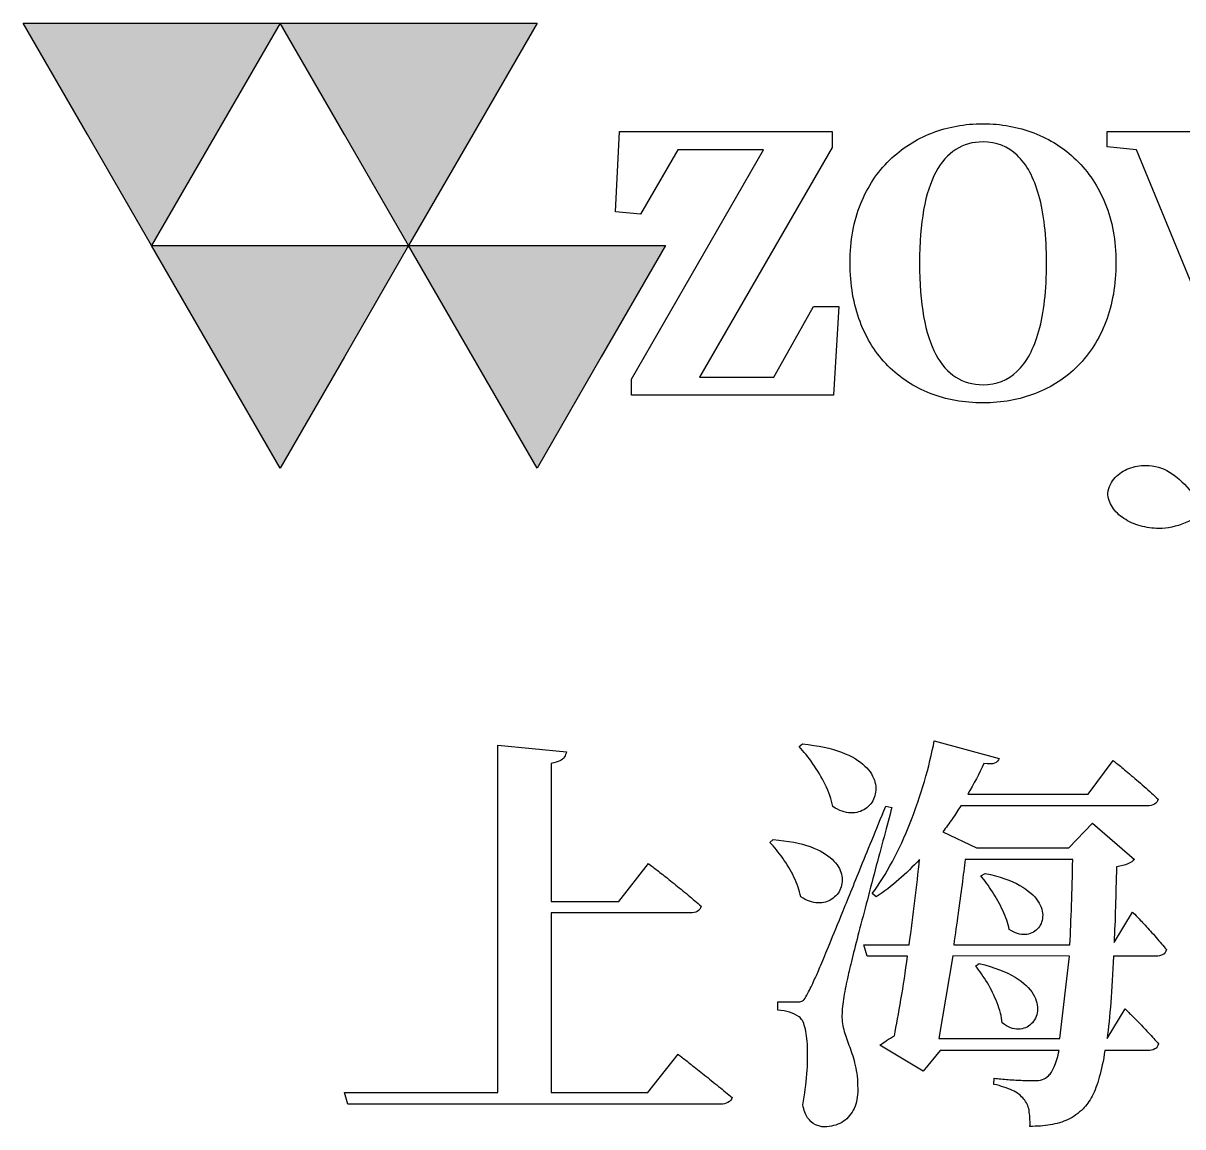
# Model space of a CAD drawing. Extents: x 11992 to 29481, y -6727 to 6811.
# Drawn here: x 28209 to 28274.5, y 3347.3 to 3409.6 of the extents above; entities that cross this region are included whole.
import ezdxf

# ---------------------------------------------------------------- set-up
doc = ezdxf.new("R2010")
doc.units = 0
doc.header["$MEASUREMENT"] = 0
doc.layers.get('0').update_dxf_attribs({"color": 8, "linetype": 'CONTINUOUS'})
doc.layers.add('layer 1', color=8, linetype='CONTINUOUS')
doc.layers.add('zoylight 6节点', color=8, linetype='CONTINUOUS')

# ---------------------------------------------------------------- blocks, each defined once
blk = doc.blocks.new('ddddd')
at = {"ltscale": 100}
h = blk.add_hatch(dxfattribs=at)
h.set_pattern_fill('ANGLE', color=256)
h.set_pattern_definition([(0, (0, 0), (0, 6.985), [5.08, -1.905]), (90, (0, 0), (-6.985, 4e-16), [5.08, -1.905])])
edge = h.paths.add_edge_path(flags=0)
edge.add_spline(control_points=[(-52.972, 67.264), (-52.972, 67.264), (-49.343, 73.548), (-49.343, 73.548), (-49.343, 73.548), (-49.343, 73.548), (-47.529, 70.406), (-47.529, 70.406), (-47.529, 70.406), (-47.529, 70.406), (-45.715, 67.264), (-45.715, 67.264), (-45.715, 67.264), (-45.715, 67.264), (-43.901, 64.122), (-43.901, 64.122), (-43.901, 64.122), (-43.901, 64.122), (-42.087, 60.98), (-42.087, 60.98), (-42.087, 60.98), (-42.087, 60.98), (-40.273, 64.122), (-40.273, 64.122), (-40.273, 64.122), (-40.273, 64.122), (-38.459, 67.264), (-38.459, 67.264), (-38.459, 67.264), (-38.459, 67.264), (-42.087, 67.264), (-42.087, 67.264), (-42.087, 67.264), (-42.087, 67.264), (-45.715, 67.264), (-45.715, 67.264), (-45.715, 67.264), (-45.715, 67.264), (-49.343, 67.264), (-49.343, 67.264), (-49.343, 67.264), (-49.343, 67.264), (-52.972, 67.264), (-52.972, 67.264)], knot_values=[0, 0, 0, 0, 0.090909, 0.090909, 0.090909, 0.091009, 0.181818, 0.181818, 0.181818, 0.181918, 0.272727, 0.272727, 0.272727, 0.272827, 0.363636, 0.363636, 0.363636, 0.363736, 0.454545, 0.454545, 0.454545, 0.454645, 0.545455, 0.545455, 0.545455, 0.545555, 0.636364, 0.636364, 0.636364, 0.636464, 0.727273, 0.727273, 0.727273, 0.727373, 0.818182, 0.818182, 0.818182, 0.818282, 0.909091, 0.909091, 0.909091, 0.909191, 1, 1, 1, 1], degree=3, periodic=0)
edge.add_spline(control_points=[(-45.715, 67.264), (-45.715, 67.264), (-43.901, 70.406), (-43.901, 70.406), (-43.901, 70.406), (-43.901, 70.406), (-42.087, 73.548), (-42.087, 73.548), (-42.087, 73.548), (-42.087, 73.548), (-45.715, 73.548), (-45.715, 73.548), (-45.715, 73.548), (-45.715, 73.548), (-49.343, 73.548), (-49.343, 73.548), (-49.343, 73.548), (-49.343, 73.548), (-52.972, 73.548), (-52.972, 73.548), (-52.972, 73.548), (-52.972, 73.548), (-56.6, 73.548), (-56.6, 73.548), (-56.6, 73.548), (-56.6, 73.548), (-54.786, 70.406), (-54.786, 70.406), (-54.786, 70.406), (-54.786, 70.406), (-52.972, 67.264), (-52.972, 67.264), (-52.972, 67.264), (-52.972, 67.264), (-51.157, 64.122), (-51.157, 64.122), (-51.157, 64.122), (-51.157, 64.122), (-49.343, 60.98), (-49.343, 60.98), (-49.343, 60.98), (-49.343, 60.98), (-47.529, 64.122), (-47.529, 64.122), (-47.529, 64.122), (-47.529, 64.122), (-45.715, 67.264), (-45.715, 67.264)], knot_values=[0, 0, 0, 0, 0.083333, 0.083333, 0.083333, 0.083433, 0.166667, 0.166667, 0.166667, 0.166767, 0.25, 0.25, 0.25, 0.2501, 0.333333, 0.333333, 0.333333, 0.333433, 0.416667, 0.416667, 0.416667, 0.416767, 0.5, 0.5, 0.5, 0.5001, 0.583333, 0.583333, 0.583333, 0.583433, 0.666667, 0.666667, 0.666667, 0.666767, 0.75, 0.75, 0.75, 0.7501, 0.833333, 0.833333, 0.833333, 0.833433, 0.916667, 0.916667, 0.916667, 0.916767, 1, 1, 1, 1], degree=3, periodic=0)
edge = h.paths.add_edge_path(flags=17)
edge.add_spline(control_points=[(-45.715, 67.264), (-45.715, 67.264), (-43.901, 70.406), (-43.901, 70.406), (-43.901, 70.406), (-43.901, 70.406), (-42.087, 73.548), (-42.087, 73.548), (-42.087, 73.548), (-42.087, 73.548), (-45.715, 73.548), (-45.715, 73.548), (-45.715, 73.548), (-45.715, 73.548), (-49.343, 73.548), (-49.343, 73.548), (-49.343, 73.548), (-49.343, 73.548), (-52.972, 73.548), (-52.972, 73.548), (-52.972, 73.548), (-52.972, 73.548), (-56.6, 73.548), (-56.6, 73.548), (-56.6, 73.548), (-56.6, 73.548), (-54.786, 70.406), (-54.786, 70.406), (-54.786, 70.406), (-54.786, 70.406), (-52.972, 67.264), (-52.972, 67.264), (-52.972, 67.264), (-52.972, 67.264), (-51.157, 64.122), (-51.157, 64.122), (-51.157, 64.122), (-51.157, 64.122), (-49.343, 60.98), (-49.343, 60.98), (-49.343, 60.98), (-49.343, 60.98), (-47.529, 64.122), (-47.529, 64.122), (-47.529, 64.122), (-47.529, 64.122), (-45.715, 67.264), (-45.715, 67.264)], knot_values=[0, 0, 0, 0, 0.083333, 0.083333, 0.083333, 0.083433, 0.166667, 0.166667, 0.166667, 0.166767, 0.25, 0.25, 0.25, 0.2501, 0.333333, 0.333333, 0.333333, 0.333433, 0.416667, 0.416667, 0.416667, 0.416767, 0.5, 0.5, 0.5, 0.5001, 0.583333, 0.583333, 0.583333, 0.583433, 0.666667, 0.666667, 0.666667, 0.666767, 0.75, 0.75, 0.75, 0.7501, 0.833333, 0.833333, 0.833333, 0.833433, 0.916667, 0.916667, 0.916667, 0.916767, 1, 1, 1, 1], degree=3, periodic=0)
edge.add_spline(control_points=[(-52.972, 67.264), (-52.972, 67.264), (-49.343, 73.548), (-49.343, 73.548), (-49.343, 73.548), (-49.343, 73.548), (-47.529, 70.406), (-47.529, 70.406), (-47.529, 70.406), (-47.529, 70.406), (-45.715, 67.264), (-45.715, 67.264), (-45.715, 67.264), (-45.715, 67.264), (-43.901, 64.122), (-43.901, 64.122), (-43.901, 64.122), (-43.901, 64.122), (-42.087, 60.98), (-42.087, 60.98), (-42.087, 60.98), (-42.087, 60.98), (-40.273, 64.122), (-40.273, 64.122), (-40.273, 64.122), (-40.273, 64.122), (-38.459, 67.264), (-38.459, 67.264), (-38.459, 67.264), (-38.459, 67.264), (-42.087, 67.264), (-42.087, 67.264), (-42.087, 67.264), (-42.087, 67.264), (-45.715, 67.264), (-45.715, 67.264), (-45.715, 67.264), (-45.715, 67.264), (-49.343, 67.264), (-49.343, 67.264), (-49.343, 67.264), (-49.343, 67.264), (-52.972, 67.264), (-52.972, 67.264)], knot_values=[0, 0, 0, 0, 0.090909, 0.090909, 0.090909, 0.091009, 0.181818, 0.181818, 0.181818, 0.181918, 0.272727, 0.272727, 0.272727, 0.272827, 0.363636, 0.363636, 0.363636, 0.363736, 0.454545, 0.454545, 0.454545, 0.454645, 0.545455, 0.545455, 0.545455, 0.545555, 0.636364, 0.636364, 0.636364, 0.636464, 0.727273, 0.727273, 0.727273, 0.727373, 0.818182, 0.818182, 0.818182, 0.818282, 0.909091, 0.909091, 0.909091, 0.909191, 1, 1, 1, 1], degree=3, periodic=0)
edge = h.paths.add_edge_path(flags=17)
edge.add_spline(control_points=[(-45.715, 67.264), (-45.715, 67.264), (-43.901, 70.406), (-43.901, 70.406), (-43.901, 70.406), (-43.901, 70.406), (-42.087, 73.548), (-42.087, 73.548), (-42.087, 73.548), (-42.087, 73.548), (-45.715, 73.548), (-45.715, 73.548), (-45.715, 73.548), (-45.715, 73.548), (-49.343, 73.548), (-49.343, 73.548), (-49.343, 73.548), (-49.343, 73.548), (-52.972, 73.548), (-52.972, 73.548), (-52.972, 73.548), (-52.972, 73.548), (-56.6, 73.548), (-56.6, 73.548), (-56.6, 73.548), (-56.6, 73.548), (-54.786, 70.406), (-54.786, 70.406), (-54.786, 70.406), (-54.786, 70.406), (-52.972, 67.264), (-52.972, 67.264), (-52.972, 67.264), (-52.972, 67.264), (-51.157, 64.122), (-51.157, 64.122), (-51.157, 64.122), (-51.157, 64.122), (-49.343, 60.98), (-49.343, 60.98), (-49.343, 60.98), (-49.343, 60.98), (-47.529, 64.122), (-47.529, 64.122), (-47.529, 64.122), (-47.529, 64.122), (-45.715, 67.264), (-45.715, 67.264)], knot_values=[0, 0, 0, 0, 0.083333, 0.083333, 0.083333, 0.083433, 0.166667, 0.166667, 0.166667, 0.166767, 0.25, 0.25, 0.25, 0.2501, 0.333333, 0.333333, 0.333333, 0.333433, 0.416667, 0.416667, 0.416667, 0.416767, 0.5, 0.5, 0.5, 0.5001, 0.583333, 0.583333, 0.583333, 0.583433, 0.666667, 0.666667, 0.666667, 0.666767, 0.75, 0.75, 0.75, 0.7501, 0.833333, 0.833333, 0.833333, 0.833433, 0.916667, 0.916667, 0.916667, 0.916767, 1, 1, 1, 1], degree=3, periodic=0)
edge.add_spline(control_points=[(-52.972, 67.264), (-52.972, 67.264), (-49.343, 73.548), (-49.343, 73.548), (-49.343, 73.548), (-49.343, 73.548), (-47.529, 70.406), (-47.529, 70.406), (-47.529, 70.406), (-47.529, 70.406), (-45.715, 67.264), (-45.715, 67.264), (-45.715, 67.264), (-45.715, 67.264), (-43.901, 64.122), (-43.901, 64.122), (-43.901, 64.122), (-43.901, 64.122), (-42.087, 60.98), (-42.087, 60.98), (-42.087, 60.98), (-42.087, 60.98), (-40.273, 64.122), (-40.273, 64.122), (-40.273, 64.122), (-40.273, 64.122), (-38.459, 67.264), (-38.459, 67.264), (-38.459, 67.264), (-38.459, 67.264), (-42.087, 67.264), (-42.087, 67.264), (-42.087, 67.264), (-42.087, 67.264), (-45.715, 67.264), (-45.715, 67.264), (-45.715, 67.264), (-45.715, 67.264), (-49.343, 67.264), (-49.343, 67.264), (-49.343, 67.264), (-49.343, 67.264), (-52.972, 67.264), (-52.972, 67.264)], knot_values=[0, 0, 0, 0, 0.090909, 0.090909, 0.090909, 0.091009, 0.181818, 0.181818, 0.181818, 0.181918, 0.272727, 0.272727, 0.272727, 0.272827, 0.363636, 0.363636, 0.363636, 0.363736, 0.454545, 0.454545, 0.454545, 0.454645, 0.545455, 0.545455, 0.545455, 0.545555, 0.636364, 0.636364, 0.636364, 0.636464, 0.727273, 0.727273, 0.727273, 0.727373, 0.818182, 0.818182, 0.818182, 0.818282, 0.909091, 0.909091, 0.909091, 0.909191, 1, 1, 1, 1], degree=3, periodic=0)
edge = h.paths.add_edge_path(flags=0)
edge.add_spline(control_points=[(-52.972, 67.264), (-52.972, 67.264), (-49.343, 73.548), (-49.343, 73.548), (-49.343, 73.548), (-49.343, 73.548), (-47.529, 70.406), (-47.529, 70.406), (-47.529, 70.406), (-47.529, 70.406), (-45.715, 67.264), (-45.715, 67.264), (-45.715, 67.264), (-45.715, 67.264), (-43.901, 64.122), (-43.901, 64.122), (-43.901, 64.122), (-43.901, 64.122), (-42.087, 60.98), (-42.087, 60.98), (-42.087, 60.98), (-42.087, 60.98), (-40.273, 64.122), (-40.273, 64.122), (-40.273, 64.122), (-40.273, 64.122), (-38.459, 67.264), (-38.459, 67.264), (-38.459, 67.264), (-38.459, 67.264), (-42.087, 67.264), (-42.087, 67.264), (-42.087, 67.264), (-42.087, 67.264), (-45.715, 67.264), (-45.715, 67.264), (-45.715, 67.264), (-45.715, 67.264), (-49.343, 67.264), (-49.343, 67.264), (-49.343, 67.264), (-49.343, 67.264), (-52.972, 67.264), (-52.972, 67.264)], knot_values=[0, 0, 0, 0, 0.090909, 0.090909, 0.090909, 0.091009, 0.181818, 0.181818, 0.181818, 0.181918, 0.272727, 0.272727, 0.272727, 0.272827, 0.363636, 0.363636, 0.363636, 0.363736, 0.454545, 0.454545, 0.454545, 0.454645, 0.545455, 0.545455, 0.545455, 0.545555, 0.636364, 0.636364, 0.636364, 0.636464, 0.727273, 0.727273, 0.727273, 0.727373, 0.818182, 0.818182, 0.818182, 0.818282, 0.909091, 0.909091, 0.909091, 0.909191, 1, 1, 1, 1], degree=3, periodic=0)
h = blk.add_hatch(color=1, dxfattribs=at)
h.dxf.hatch_style = 1
edge = h.paths.add_edge_path()
edge.add_spline(control_points=[(-52.972, 67.264), (-52.972, 67.264), (-49.343, 73.548), (-49.343, 73.548), (-49.343, 73.548), (-49.343, 73.548), (-47.529, 70.406), (-47.529, 70.406), (-47.529, 70.406), (-47.529, 70.406), (-45.715, 67.264), (-45.715, 67.264), (-45.715, 67.264), (-45.715, 67.264), (-43.901, 64.122), (-43.901, 64.122), (-43.901, 64.122), (-43.901, 64.122), (-42.087, 60.98), (-42.087, 60.98), (-42.087, 60.98), (-42.087, 60.98), (-40.273, 64.122), (-40.273, 64.122), (-40.273, 64.122), (-40.273, 64.122), (-38.459, 67.264), (-38.459, 67.264), (-38.459, 67.264), (-38.459, 67.264), (-42.087, 67.264), (-42.087, 67.264), (-42.087, 67.264), (-42.087, 67.264), (-45.715, 67.264), (-45.715, 67.264), (-45.715, 67.264), (-45.715, 67.264), (-49.343, 67.264), (-49.343, 67.264), (-49.343, 67.264), (-49.343, 67.264), (-52.972, 67.264), (-52.972, 67.264)], knot_values=[0, 0, 0, 0, 0.090909, 0.090909, 0.090909, 0.091009, 0.181818, 0.181818, 0.181818, 0.181918, 0.272727, 0.272727, 0.272727, 0.272827, 0.363636, 0.363636, 0.363636, 0.363736, 0.454545, 0.454545, 0.454545, 0.454645, 0.545455, 0.545455, 0.545455, 0.545555, 0.636364, 0.636364, 0.636364, 0.636464, 0.727273, 0.727273, 0.727273, 0.727373, 0.818182, 0.818182, 0.818182, 0.818282, 0.909091, 0.909091, 0.909091, 0.909191, 1, 1, 1, 1], degree=3, periodic=0)
edge.add_spline(control_points=[(-45.715, 67.264), (-45.715, 67.264), (-43.901, 70.406), (-43.901, 70.406), (-43.901, 70.406), (-43.901, 70.406), (-42.087, 73.548), (-42.087, 73.548), (-42.087, 73.548), (-42.087, 73.548), (-45.715, 73.548), (-45.715, 73.548), (-45.715, 73.548), (-45.715, 73.548), (-49.343, 73.548), (-49.343, 73.548), (-49.343, 73.548), (-49.343, 73.548), (-52.972, 73.548), (-52.972, 73.548), (-52.972, 73.548), (-52.972, 73.548), (-56.6, 73.548), (-56.6, 73.548), (-56.6, 73.548), (-56.6, 73.548), (-54.786, 70.406), (-54.786, 70.406), (-54.786, 70.406), (-54.786, 70.406), (-52.972, 67.264), (-52.972, 67.264), (-52.972, 67.264), (-52.972, 67.264), (-51.157, 64.122), (-51.157, 64.122), (-51.157, 64.122), (-51.157, 64.122), (-49.343, 60.98), (-49.343, 60.98), (-49.343, 60.98), (-49.343, 60.98), (-47.529, 64.122), (-47.529, 64.122), (-47.529, 64.122), (-47.529, 64.122), (-45.715, 67.264), (-45.715, 67.264)], knot_values=[0, 0, 0, 0, 0.083333, 0.083333, 0.083333, 0.083433, 0.166667, 0.166667, 0.166667, 0.166767, 0.25, 0.25, 0.25, 0.2501, 0.333333, 0.333333, 0.333333, 0.333433, 0.416667, 0.416667, 0.416667, 0.416767, 0.5, 0.5, 0.5, 0.5001, 0.583333, 0.583333, 0.583333, 0.583433, 0.666667, 0.666667, 0.666667, 0.666767, 0.75, 0.75, 0.75, 0.7501, 0.833333, 0.833333, 0.833333, 0.833433, 0.916667, 0.916667, 0.916667, 0.916767, 1, 1, 1, 1], degree=3, periodic=0)
at = {"layer": 'layer 1'}
blk.add_lwpolyline([(-30.346, 47.197), (-30.738, 44.863), (-27.325, 44.863), (-27.048, 47.191), (-30.346, 47.197)], dxfattribs=at)
at = {"layer": 'layer 1', "color": 1}
for points, knots in [([(-45.715, 67.264), (-45.715, 67.264), (-43.901, 70.406), (-43.901, 70.406), (-43.901, 70.406), (-43.901, 70.406), (-42.087, 73.548), (-42.087, 73.548), (-42.087, 73.548), (-42.087, 73.548), (-45.715, 73.548), (-45.715, 73.548), (-45.715, 73.548), (-45.715, 73.548), (-49.343, 73.548), (-49.343, 73.548), (-49.343, 73.548), (-49.343, 73.548), (-52.972, 73.548), (-52.972, 73.548), (-52.972, 73.548), (-52.972, 73.548), (-56.6, 73.548), (-56.6, 73.548), (-56.6, 73.548), (-56.6, 73.548), (-54.786, 70.406), (-54.786, 70.406), (-54.786, 70.406), (-54.786, 70.406), (-52.972, 67.264), (-52.972, 67.264), (-52.972, 67.264), (-52.972, 67.264), (-51.157, 64.122), (-51.157, 64.122), (-51.157, 64.122), (-51.157, 64.122), (-49.343, 60.98), (-49.343, 60.98), (-49.343, 60.98), (-49.343, 60.98), (-47.529, 64.122), (-47.529, 64.122), (-47.529, 64.122), (-47.529, 64.122), (-45.715, 67.264), (-45.715, 67.264)], [0, 0, 0, 0, 0.083333, 0.083333, 0.083333, 0.083333, 0.166667, 0.166667, 0.166667, 0.166667, 0.25, 0.25, 0.25, 0.25, 0.333333, 0.333333, 0.333333, 0.333333, 0.416667, 0.416667, 0.416667, 0.416667, 0.5, 0.5, 0.5, 0.5, 0.583333, 0.583333, 0.583333, 0.583333, 0.666667, 0.666667, 0.666667, 0.666667, 0.75, 0.75, 0.75, 0.75, 0.833333, 0.833333, 0.833333, 0.833333, 0.916667, 0.916667, 0.916667, 0.916667, 1, 1, 1, 1]), ([(-52.972, 67.264), (-52.972, 67.264), (-49.343, 73.548), (-49.343, 73.548), (-49.343, 73.548), (-49.343, 73.548), (-47.529, 70.406), (-47.529, 70.406), (-47.529, 70.406), (-47.529, 70.406), (-45.715, 67.264), (-45.715, 67.264), (-45.715, 67.264), (-45.715, 67.264), (-43.901, 64.122), (-43.901, 64.122), (-43.901, 64.122), (-43.901, 64.122), (-42.087, 60.98), (-42.087, 60.98), (-42.087, 60.98), (-42.087, 60.98), (-40.273, 64.122), (-40.273, 64.122), (-40.273, 64.122), (-40.273, 64.122), (-38.459, 67.264), (-38.459, 67.264), (-38.459, 67.264), (-38.459, 67.264), (-42.087, 67.264), (-42.087, 67.264), (-42.087, 67.264), (-42.087, 67.264), (-45.715, 67.264), (-45.715, 67.264), (-45.715, 67.264), (-45.715, 67.264), (-49.343, 67.264), (-49.343, 67.264), (-49.343, 67.264), (-49.343, 67.264), (-52.972, 67.264), (-52.972, 67.264)], [0, 0, 0, 0, 0.090909, 0.090909, 0.090909, 0.090909, 0.181818, 0.181818, 0.181818, 0.181818, 0.272727, 0.272727, 0.272727, 0.272727, 0.363636, 0.363636, 0.363636, 0.363636, 0.454545, 0.454545, 0.454545, 0.454545, 0.545455, 0.545455, 0.545455, 0.545455, 0.636364, 0.636364, 0.636364, 0.636364, 0.727273, 0.727273, 0.727273, 0.727273, 0.818182, 0.818182, 0.818182, 0.818182, 0.909091, 0.909091, 0.909091, 0.909091, 1, 1, 1, 1]), ([(-34.282, 65.547), (-34.282, 65.547), (-35.4, 63.544), (-35.4, 63.544), (-35.4, 63.544), (-35.4, 63.544), (-37.497, 63.544), (-37.497, 63.544), (-37.497, 63.544), (-37.497, 63.544), (-33.754, 70.04), (-33.754, 70.04), (-33.754, 70.04), (-33.754, 70.04), (-33.754, 70.485), (-33.754, 70.485), (-33.754, 70.485), (-33.754, 70.485), (-39.762, 70.485), (-39.762, 70.485), (-39.762, 70.485), (-39.762, 70.485), (-39.873, 68.218), (-39.873, 68.218), (-39.873, 68.218), (-39.873, 68.218), (-39.164, 68.148), (-39.164, 68.148), (-39.164, 68.148), (-39.164, 68.148), (-38.114, 69.97), (-38.114, 69.97), (-38.114, 69.97), (-38.114, 69.97), (-35.687, 69.97), (-35.687, 69.97), (-35.687, 69.97), (-35.687, 69.97), (-39.422, 63.489), (-39.422, 63.489), (-39.422, 63.489), (-39.422, 63.489), (-39.422, 63.044), (-39.422, 63.044), (-39.422, 63.044), (-39.422, 63.044), (-33.712, 63.044), (-33.712, 63.044), (-33.712, 63.044), (-33.712, 63.044), (-33.559, 65.547), (-33.559, 65.547), (-33.559, 65.547), (-33.559, 65.547), (-34.282, 65.547), (-34.282, 65.547)], [0, 0, 0, 0, 0.071429, 0.071429, 0.071429, 0.071429, 0.142857, 0.142857, 0.142857, 0.142857, 0.214286, 0.214286, 0.214286, 0.214286, 0.285714, 0.285714, 0.285714, 0.285714, 0.357143, 0.357143, 0.357143, 0.357143, 0.428571, 0.428571, 0.428571, 0.428571, 0.5, 0.5, 0.5, 0.5, 0.571429, 0.571429, 0.571429, 0.571429, 0.642857, 0.642857, 0.642857, 0.642857, 0.714286, 0.714286, 0.714286, 0.714286, 0.785714, 0.785714, 0.785714, 0.785714, 0.857143, 0.857143, 0.857143, 0.857143, 0.928571, 0.928571, 0.928571, 0.928571, 1, 1, 1, 1]), ([(-29.491, 62.821), (-28.956, 62.824), (-28.462, 62.912), (-28.008, 63.088), (-28.008, 63.088), (-27.551, 63.266), (-27.155, 63.524), (-26.816, 63.864), (-26.816, 63.864), (-26.475, 64.205), (-26.211, 64.62), (-26.023, 65.109), (-26.023, 65.109), (-25.836, 65.601), (-25.738, 66.159), (-25.736, 66.785), (-25.736, 66.785), (-25.741, 67.411), (-25.84, 67.967), (-26.04, 68.454), (-26.04, 68.454), (-26.237, 68.941), (-26.51, 69.351), (-26.858, 69.685), (-26.858, 69.685), (-27.203, 70.019), (-27.602, 70.274), (-28.054, 70.448), (-28.054, 70.448), (-28.504, 70.619), (-28.984, 70.707), (-29.491, 70.707), (-29.491, 70.707), (-30.004, 70.707), (-30.483, 70.619), (-30.935, 70.445), (-30.935, 70.445), (-31.385, 70.272), (-31.784, 70.016), (-32.129, 69.68), (-32.129, 69.68), (-32.477, 69.344), (-32.748, 68.934), (-32.945, 68.45), (-32.945, 68.45), (-33.142, 67.963), (-33.242, 67.409), (-33.246, 66.785), (-33.246, 66.785), (-33.244, 66.162), (-33.149, 65.605), (-32.964, 65.116), (-32.964, 65.116), (-32.776, 64.627), (-32.514, 64.21), (-32.178, 63.869), (-32.178, 63.869), (-31.839, 63.528), (-31.443, 63.269), (-30.986, 63.09), (-30.986, 63.09), (-30.532, 62.912), (-30.034, 62.824), (-29.491, 62.821)], [0, 0, 0, 0, 0.0625, 0.0625, 0.0625, 0.0625, 0.125, 0.125, 0.125, 0.125, 0.1875, 0.1875, 0.1875, 0.1875, 0.25, 0.25, 0.25, 0.25, 0.3125, 0.3125, 0.3125, 0.3125, 0.375, 0.375, 0.375, 0.375, 0.4375, 0.4375, 0.4375, 0.4375, 0.5, 0.5, 0.5, 0.5, 0.5625, 0.5625, 0.5625, 0.5625, 0.625, 0.625, 0.625, 0.625, 0.6875, 0.6875, 0.6875, 0.6875, 0.75, 0.75, 0.75, 0.75, 0.8125, 0.8125, 0.8125, 0.8125, 0.875, 0.875, 0.875, 0.875, 0.9375, 0.9375, 0.9375, 0.9375, 1, 1, 1, 1]), ([(-17.816, 70.485), (-17.816, 70.485), (-20.709, 70.485), (-20.709, 70.485), (-20.709, 70.485), (-20.709, 70.485), (-20.709, 70.054), (-20.709, 70.054), (-20.709, 70.054), (-20.709, 70.054), (-19.401, 69.914), (-19.401, 69.914), (-19.401, 69.914), (-19.401, 69.914), (-21.209, 64.574), (-21.209, 64.574), (-21.209, 64.574), (-21.209, 64.574), (-23.17, 69.928), (-23.17, 69.928), (-23.17, 69.928), (-23.17, 69.928), (-22.03, 70.054), (-22.03, 70.054), (-22.03, 70.054), (-22.03, 70.054), (-22.03, 70.485), (-22.03, 70.485), (-22.03, 70.485), (-22.03, 70.485), (-25.98, 70.485), (-25.98, 70.485), (-25.98, 70.485), (-25.98, 70.485), (-25.98, 70.054), (-25.98, 70.054), (-25.98, 70.054), (-25.98, 70.054), (-25.159, 69.97), (-25.159, 69.97), (-25.159, 69.97), (-25.159, 69.97), (-22.044, 62.404), (-22.044, 62.404), (-22.044, 62.404), (-22.248, 61.889), (-22.466, 61.447), (-22.693, 61.073), (-22.693, 61.073), (-22.92, 60.7), (-23.182, 60.394), (-23.476, 60.151), (-23.476, 60.151), (-23.476, 60.151), (-23.671, 60.373), (-23.671, 60.373), (-23.671, 60.373), (-23.847, 60.584), (-24.033, 60.749), (-24.225, 60.869), (-24.225, 60.869), (-24.417, 60.99), (-24.642, 61.053), (-24.895, 61.055), (-24.895, 61.055), (-25.06, 61.055), (-25.217, 61.027), (-25.37, 60.969), (-25.37, 60.969), (-25.523, 60.913), (-25.653, 60.828), (-25.76, 60.712), (-25.76, 60.712), (-25.866, 60.598), (-25.936, 60.452), (-25.966, 60.276), (-25.966, 60.276), (-25.961, 60.13), (-25.917, 59.996), (-25.838, 59.873), (-25.838, 59.873), (-25.757, 59.752), (-25.648, 59.646), (-25.514, 59.555), (-25.514, 59.555), (-25.377, 59.467), (-25.224, 59.397), (-25.055, 59.349), (-25.055, 59.349), (-24.883, 59.3), (-24.705, 59.275), (-24.519, 59.275), (-24.519, 59.275), (-24.281, 59.272), (-24.037, 59.326), (-23.782, 59.43), (-23.782, 59.43), (-23.53, 59.537), (-23.275, 59.708), (-23.02, 59.947), (-23.02, 59.947), (-22.762, 60.186), (-22.512, 60.503), (-22.269, 60.9), (-22.269, 60.9), (-22.023, 61.296), (-21.791, 61.783), (-21.571, 62.362), (-21.571, 62.362), (-21.571, 62.362), (-18.72, 69.928), (-18.72, 69.928), (-18.72, 69.928), (-18.72, 69.928), (-17.816, 70.054), (-17.816, 70.054), (-17.816, 70.054), (-17.816, 70.054), (-17.816, 70.485), (-17.816, 70.485)], [0, 0, 0, 0, 0.033333, 0.033333, 0.033333, 0.033333, 0.066667, 0.066667, 0.066667, 0.066667, 0.1, 0.1, 0.1, 0.1, 0.133333, 0.133333, 0.133333, 0.133333, 0.166667, 0.166667, 0.166667, 0.166667, 0.2, 0.2, 0.2, 0.2, 0.233333, 0.233333, 0.233333, 0.233333, 0.266667, 0.266667, 0.266667, 0.266667, 0.3, 0.3, 0.3, 0.3, 0.333333, 0.333333, 0.333333, 0.333333, 0.366667, 0.366667, 0.366667, 0.366667, 0.4, 0.4, 0.4, 0.4, 0.433333, 0.433333, 0.433333, 0.433333, 0.466667, 0.466667, 0.466667, 0.466667, 0.5, 0.5, 0.5, 0.5, 0.533333, 0.533333, 0.533333, 0.533333, 0.566667, 0.566667, 0.566667, 0.566667, 0.6, 0.6, 0.6, 0.6, 0.633333, 0.633333, 0.633333, 0.633333, 0.666667, 0.666667, 0.666667, 0.666667, 0.7, 0.7, 0.7, 0.7, 0.733333, 0.733333, 0.733333, 0.733333, 0.766667, 0.766667, 0.766667, 0.766667, 0.8, 0.8, 0.8, 0.8, 0.833333, 0.833333, 0.833333, 0.833333, 0.866667, 0.866667, 0.866667, 0.866667, 0.9, 0.9, 0.9, 0.9, 0.933333, 0.933333, 0.933333, 0.933333, 0.966667, 0.966667, 0.966667, 0.966667, 1, 1, 1, 1]), ([(-29.491, 63.336), (-30.071, 63.334), (-30.514, 63.619), (-30.822, 64.187), (-30.822, 64.187), (-31.128, 64.757), (-31.283, 65.619), (-31.285, 66.771), (-31.285, 66.771), (-31.283, 67.919), (-31.128, 68.774), (-30.822, 69.342), (-30.822, 69.342), (-30.514, 69.91), (-30.071, 70.195), (-29.491, 70.193), (-29.491, 70.193), (-29.113, 70.193), (-28.791, 70.067), (-28.525, 69.815), (-28.525, 69.815), (-28.258, 69.564), (-28.054, 69.184), (-27.913, 68.679), (-27.913, 68.679), (-27.769, 68.171), (-27.697, 67.536), (-27.697, 66.771), (-27.697, 66.771), (-27.697, 66.002), (-27.769, 65.364), (-27.913, 64.854), (-27.913, 64.854), (-28.054, 64.346), (-28.258, 63.966), (-28.525, 63.714), (-28.525, 63.714), (-28.791, 63.461), (-29.113, 63.336), (-29.491, 63.336)], [0, 0, 0, 0, 0.1, 0.1, 0.1, 0.1, 0.2, 0.2, 0.2, 0.2, 0.3, 0.3, 0.3, 0.3, 0.4, 0.4, 0.4, 0.4, 0.5, 0.5, 0.5, 0.5, 0.6, 0.6, 0.6, 0.6, 0.7, 0.7, 0.7, 0.7, 0.8, 0.8, 0.8, 0.8, 0.9, 0.9, 0.9, 0.9, 1, 1, 1, 1])]:
    blk.add_open_spline(points, degree=3, knots=knots, dxfattribs=at)
at = {"layer": 'layer 1'}
for points, knots in [([(-38.953, 43.338), (-38.953, 43.338), (-41.689, 43.338), (-41.689, 43.338), (-41.689, 43.338), (-41.689, 43.338), (-41.689, 48.414), (-41.689, 48.414), (-41.689, 48.414), (-41.689, 48.414), (-37.766, 48.414), (-37.766, 48.414), (-37.766, 48.414), (-37.685, 48.414), (-37.615, 48.429), (-37.56, 48.458), (-37.56, 48.458), (-37.506, 48.489), (-37.469, 48.536), (-37.452, 48.6), (-37.452, 48.6), (-37.564, 48.701), (-37.688, 48.807), (-37.82, 48.918), (-37.82, 48.918), (-37.954, 49.029), (-38.086, 49.137), (-38.218, 49.242), (-38.218, 49.242), (-38.348, 49.349), (-38.468, 49.444), (-38.579, 49.529), (-38.579, 49.529), (-38.688, 49.615), (-38.775, 49.682), (-38.841, 49.733), (-38.841, 49.733), (-38.907, 49.783), (-38.94, 49.809), (-38.942, 49.81), (-38.942, 49.81), (-38.942, 49.81), (-39.78, 48.74), (-39.78, 48.74), (-39.78, 48.74), (-39.78, 48.74), (-41.689, 48.74), (-41.689, 48.74), (-41.689, 48.74), (-41.689, 48.74), (-41.689, 52.639), (-41.689, 52.639), (-41.689, 52.639), (-41.584, 52.655), (-41.505, 52.678), (-41.445, 52.709), (-41.445, 52.709), (-41.386, 52.738), (-41.344, 52.775), (-41.315, 52.82), (-41.315, 52.82), (-41.287, 52.862), (-41.268, 52.911), (-41.258, 52.965), (-41.258, 52.965), (-41.258, 52.965), (-43.191, 53.151), (-43.191, 53.151), (-43.191, 53.151), (-43.191, 53.151), (-43.191, 43.338), (-43.191, 43.338), (-43.191, 43.338), (-43.191, 43.338), (-47.521, 43.338), (-47.521, 43.338), (-47.521, 43.338), (-47.521, 43.338), (-47.428, 43.012), (-47.428, 43.012), (-47.428, 43.012), (-47.428, 43.012), (-36.916, 43.012), (-36.916, 43.012), (-36.916, 43.012), (-36.827, 43.012), (-36.753, 43.028), (-36.695, 43.057), (-36.695, 43.057), (-36.635, 43.088), (-36.596, 43.135), (-36.579, 43.199), (-36.579, 43.199), (-36.697, 43.298), (-36.823, 43.402), (-36.961, 43.513), (-36.961, 43.513), (-37.097, 43.624), (-37.233, 43.734), (-37.366, 43.841), (-37.366, 43.841), (-37.5, 43.948), (-37.623, 44.045), (-37.735, 44.132), (-37.735, 44.132), (-37.846, 44.219), (-37.935, 44.289), (-38.001, 44.341), (-38.001, 44.341), (-38.067, 44.394), (-38.102, 44.419), (-38.104, 44.421), (-38.104, 44.421), (-38.104, 44.421), (-38.953, 43.338), (-38.953, 43.338)], [0, 0, 0, 0, 0.034483, 0.034483, 0.034483, 0.034483, 0.068966, 0.068966, 0.068966, 0.068966, 0.103448, 0.103448, 0.103448, 0.103448, 0.137931, 0.137931, 0.137931, 0.137931, 0.172414, 0.172414, 0.172414, 0.172414, 0.206897, 0.206897, 0.206897, 0.206897, 0.241379, 0.241379, 0.241379, 0.241379, 0.275862, 0.275862, 0.275862, 0.275862, 0.310345, 0.310345, 0.310345, 0.310345, 0.344828, 0.344828, 0.344828, 0.344828, 0.37931, 0.37931, 0.37931, 0.37931, 0.413793, 0.413793, 0.413793, 0.413793, 0.448276, 0.448276, 0.448276, 0.448276, 0.482759, 0.482759, 0.482759, 0.482759, 0.517241, 0.517241, 0.517241, 0.517241, 0.551724, 0.551724, 0.551724, 0.551724, 0.586207, 0.586207, 0.586207, 0.586207, 0.62069, 0.62069, 0.62069, 0.62069, 0.655172, 0.655172, 0.655172, 0.655172, 0.689655, 0.689655, 0.689655, 0.689655, 0.724138, 0.724138, 0.724138, 0.724138, 0.758621, 0.758621, 0.758621, 0.758621, 0.793103, 0.793103, 0.793103, 0.793103, 0.827586, 0.827586, 0.827586, 0.827586, 0.862069, 0.862069, 0.862069, 0.862069, 0.896552, 0.896552, 0.896552, 0.896552, 0.931034, 0.931034, 0.931034, 0.931034, 0.965517, 0.965517, 0.965517, 0.965517, 1, 1, 1, 1]), ([(-34.684, 53.116), (-34.554, 52.975), (-34.424, 52.812), (-34.294, 52.628), (-34.294, 52.628), (-34.164, 52.441), (-34.05, 52.245), (-33.949, 52.04), (-33.949, 52.04), (-33.848, 51.832), (-33.774, 51.624), (-33.73, 51.417), (-33.73, 51.417), (-33.553, 51.302), (-33.386, 51.242), (-33.227, 51.24), (-33.227, 51.24), (-33.068, 51.236), (-32.93, 51.275), (-32.814, 51.355), (-32.814, 51.355), (-32.698, 51.436), (-32.614, 51.543), (-32.562, 51.675), (-32.562, 51.675), (-32.511, 51.807), (-32.506, 51.952), (-32.542, 52.108), (-32.542, 52.108), (-32.581, 52.263), (-32.676, 52.416), (-32.828, 52.564), (-32.828, 52.564), (-32.979, 52.713), (-33.198, 52.843), (-33.485, 52.953), (-33.485, 52.953), (-33.774, 53.064), (-34.143, 53.142), (-34.591, 53.186), (-34.591, 53.186), (-34.591, 53.186), (-34.684, 53.116), (-34.684, 53.116)], [0, 0, 0, 0, 0.090909, 0.090909, 0.090909, 0.090909, 0.181818, 0.181818, 0.181818, 0.181818, 0.272727, 0.272727, 0.272727, 0.272727, 0.363636, 0.363636, 0.363636, 0.363636, 0.454545, 0.454545, 0.454545, 0.454545, 0.545455, 0.545455, 0.545455, 0.545455, 0.636364, 0.636364, 0.636364, 0.636364, 0.727273, 0.727273, 0.727273, 0.727273, 0.818182, 0.818182, 0.818182, 0.818182, 0.909091, 0.909091, 0.909091, 0.909091, 1, 1, 1, 1]), ([(-24.615, 47.191), (-24.532, 47.191), (-24.464, 47.207), (-24.412, 47.236), (-24.412, 47.236), (-24.357, 47.267), (-24.324, 47.314), (-24.313, 47.378), (-24.313, 47.378), (-24.396, 47.484), (-24.491, 47.599), (-24.6, 47.719), (-24.6, 47.719), (-24.706, 47.841), (-24.811, 47.956), (-24.912, 48.064), (-24.912, 48.064), (-25.013, 48.173), (-25.096, 48.262), (-25.164, 48.33), (-25.164, 48.33), (-25.23, 48.4), (-25.265, 48.435), (-25.267, 48.437), (-25.267, 48.437), (-25.267, 48.437), (-25.791, 47.576), (-25.791, 47.576), (-25.791, 47.576), (-25.773, 47.896), (-25.76, 48.231), (-25.752, 48.586), (-25.752, 48.586), (-25.742, 48.939), (-25.731, 49.318), (-25.721, 49.717), (-25.721, 49.717), (-25.587, 49.737), (-25.48, 49.764), (-25.399, 49.801), (-25.399, 49.801), (-25.318, 49.838), (-25.254, 49.88), (-25.209, 49.927), (-25.209, 49.927), (-25.209, 49.927), (-26.396, 50.951), (-26.396, 50.951), (-26.396, 50.951), (-26.396, 50.951), (-27.071, 50.253), (-27.071, 50.253), (-27.071, 50.253), (-27.071, 50.253), (-29.679, 50.253), (-29.679, 50.253), (-29.679, 50.253), (-29.679, 50.253), (-30.622, 50.707), (-30.622, 50.707), (-30.622, 50.707), (-30.534, 50.823), (-30.447, 50.944), (-30.362, 51.066), (-30.362, 51.066), (-30.278, 51.188), (-30.197, 51.312), (-30.121, 51.44), (-30.121, 51.44), (-30.121, 51.44), (-24.86, 51.44), (-24.86, 51.44), (-24.86, 51.44), (-24.776, 51.44), (-24.706, 51.456), (-24.65, 51.485), (-24.65, 51.485), (-24.594, 51.516), (-24.559, 51.562), (-24.545, 51.626), (-24.545, 51.626), (-24.664, 51.739), (-24.796, 51.859), (-24.939, 51.983), (-24.939, 51.983), (-25.083, 52.11), (-25.222, 52.228), (-25.354, 52.34), (-25.354, 52.34), (-25.486, 52.451), (-25.595, 52.542), (-25.68, 52.612), (-25.68, 52.612), (-25.766, 52.682), (-25.81, 52.719), (-25.814, 52.721), (-25.814, 52.721), (-25.814, 52.721), (-26.524, 51.766), (-26.524, 51.766), (-26.524, 51.766), (-26.524, 51.766), (-29.923, 51.766), (-29.923, 51.766), (-29.923, 51.766), (-29.749, 52.057), (-29.597, 52.348), (-29.469, 52.639), (-29.469, 52.639), (-29.328, 52.616), (-29.225, 52.618), (-29.163, 52.643), (-29.163, 52.643), (-29.101, 52.668), (-29.058, 52.715), (-29.039, 52.779), (-29.039, 52.779), (-29.039, 52.779), (-30.866, 53.279), (-30.866, 53.279), (-30.866, 53.279), (-30.936, 52.911), (-31.029, 52.527), (-31.146, 52.131), (-31.146, 52.131), (-31.262, 51.737), (-31.396, 51.345), (-31.549, 50.959), (-31.549, 50.959), (-31.7, 50.573), (-31.869, 50.208), (-32.05, 49.867), (-32.05, 49.867), (-32.23, 49.525), (-32.422, 49.223), (-32.624, 48.961), (-32.624, 48.961), (-32.624, 48.961), (-32.508, 48.868), (-32.508, 48.868), (-32.508, 48.868), (-32.286, 49.013), (-32.073, 49.176), (-31.869, 49.355), (-31.869, 49.355), (-31.666, 49.531), (-31.472, 49.723), (-31.285, 49.927), (-31.285, 49.927), (-31.32, 49.558), (-31.363, 49.168), (-31.413, 48.757), (-31.413, 48.757), (-31.464, 48.348), (-31.518, 47.934), (-31.576, 47.517), (-31.576, 47.517), (-31.576, 47.517), (-32.857, 47.517), (-32.857, 47.517), (-32.857, 47.517), (-32.857, 47.517), (-32.764, 47.191), (-32.764, 47.191), (-32.764, 47.191), (-32.764, 47.191), (-31.623, 47.191), (-31.623, 47.191), (-31.623, 47.191), (-31.681, 46.759), (-31.743, 46.349), (-31.809, 45.967), (-31.809, 45.967), (-31.873, 45.585), (-31.935, 45.244), (-31.995, 44.945), (-31.995, 44.945), (-32.071, 44.902), (-32.145, 44.857), (-32.216, 44.811), (-32.216, 44.811), (-32.286, 44.762), (-32.348, 44.72), (-32.403, 44.677), (-32.403, 44.677), (-32.403, 44.677), (-31.18, 43.944), (-31.18, 43.944), (-31.18, 43.944), (-31.18, 43.944), (-30.703, 44.526), (-30.703, 44.526), (-30.703, 44.526), (-30.703, 44.526), (-27.339, 44.526), (-27.339, 44.526), (-27.339, 44.526), (-27.38, 44.339), (-27.426, 44.188), (-27.477, 44.07), (-27.477, 44.07), (-27.527, 43.953), (-27.584, 43.868), (-27.642, 43.816), (-27.642, 43.816), (-27.692, 43.763), (-27.75, 43.728), (-27.814, 43.707), (-27.814, 43.707), (-27.878, 43.686), (-27.958, 43.676), (-28.049, 43.676), (-28.049, 43.676), (-28.129, 43.676), (-28.235, 43.678), (-28.365, 43.684), (-28.365, 43.684), (-28.495, 43.69), (-28.633, 43.697), (-28.777, 43.707), (-28.777, 43.707), (-28.92, 43.717), (-29.054, 43.73), (-29.178, 43.746), (-29.178, 43.746), (-29.178, 43.746), (-29.19, 43.571), (-29.19, 43.571), (-29.19, 43.571), (-28.98, 43.525), (-28.804, 43.468), (-28.66, 43.4), (-28.66, 43.4), (-28.517, 43.333), (-28.41, 43.251), (-28.34, 43.152), (-28.34, 43.152), (-28.266, 43.071), (-28.216, 42.966), (-28.191, 42.838), (-28.191, 42.838), (-28.168, 42.71), (-28.158, 42.558), (-28.166, 42.384), (-28.166, 42.384), (-27.964, 42.382), (-27.772, 42.397), (-27.593, 42.426), (-27.593, 42.426), (-27.413, 42.456), (-27.244, 42.506), (-27.089, 42.578), (-27.089, 42.578), (-26.934, 42.652), (-26.792, 42.754), (-26.664, 42.884), (-26.664, 42.884), (-26.571, 42.976), (-26.485, 43.096), (-26.41, 43.239), (-26.41, 43.239), (-26.334, 43.385), (-26.266, 43.563), (-26.206, 43.775), (-26.206, 43.775), (-26.146, 43.984), (-26.094, 44.237), (-26.047, 44.526), (-26.047, 44.526), (-26.047, 44.526), (-24.836, 44.526), (-24.836, 44.526), (-24.836, 44.526), (-24.759, 44.526), (-24.695, 44.541), (-24.64, 44.57), (-24.64, 44.57), (-24.588, 44.601), (-24.551, 44.648), (-24.534, 44.712), (-24.534, 44.712), (-24.621, 44.813), (-24.716, 44.92), (-24.823, 45.034), (-24.823, 45.034), (-24.93, 45.147), (-25.032, 45.253), (-25.131, 45.356), (-25.131, 45.356), (-25.23, 45.457), (-25.312, 45.538), (-25.376, 45.602), (-25.376, 45.602), (-25.442, 45.666), (-25.475, 45.699), (-25.477, 45.701), (-25.477, 45.701), (-25.477, 45.701), (-25.989, 44.863), (-25.989, 44.863), (-25.989, 44.863), (-25.948, 45.164), (-25.913, 45.507), (-25.882, 45.892), (-25.882, 45.892), (-25.851, 46.276), (-25.826, 46.71), (-25.803, 47.191), (-25.803, 47.191), (-25.803, 47.191), (-24.615, 47.191), (-24.615, 47.191)], [0, 0, 0, 0, 0.012821, 0.012821, 0.012821, 0.012821, 0.025641, 0.025641, 0.025641, 0.025641, 0.038462, 0.038462, 0.038462, 0.038462, 0.051282, 0.051282, 0.051282, 0.051282, 0.064103, 0.064103, 0.064103, 0.064103, 0.076923, 0.076923, 0.076923, 0.076923, 0.089744, 0.089744, 0.089744, 0.089744, 0.102564, 0.102564, 0.102564, 0.102564, 0.115385, 0.115385, 0.115385, 0.115385, 0.128205, 0.128205, 0.128205, 0.128205, 0.141026, 0.141026, 0.141026, 0.141026, 0.153846, 0.153846, 0.153846, 0.153846, 0.166667, 0.166667, 0.166667, 0.166667, 0.179487, 0.179487, 0.179487, 0.179487, 0.192308, 0.192308, 0.192308, 0.192308, 0.205128, 0.205128, 0.205128, 0.205128, 0.217949, 0.217949, 0.217949, 0.217949, 0.230769, 0.230769, 0.230769, 0.230769, 0.24359, 0.24359, 0.24359, 0.24359, 0.25641, 0.25641, 0.25641, 0.25641, 0.269231, 0.269231, 0.269231, 0.269231, 0.282051, 0.282051, 0.282051, 0.282051, 0.294872, 0.294872, 0.294872, 0.294872, 0.307692, 0.307692, 0.307692, 0.307692, 0.320513, 0.320513, 0.320513, 0.320513, 0.333333, 0.333333, 0.333333, 0.333333, 0.346154, 0.346154, 0.346154, 0.346154, 0.358974, 0.358974, 0.358974, 0.358974, 0.371795, 0.371795, 0.371795, 0.371795, 0.384615, 0.384615, 0.384615, 0.384615, 0.397436, 0.397436, 0.397436, 0.397436, 0.410256, 0.410256, 0.410256, 0.410256, 0.423077, 0.423077, 0.423077, 0.423077, 0.435897, 0.435897, 0.435897, 0.435897, 0.448718, 0.448718, 0.448718, 0.448718, 0.461538, 0.461538, 0.461538, 0.461538, 0.474359, 0.474359, 0.474359, 0.474359, 0.487179, 0.487179, 0.487179, 0.487179, 0.5, 0.5, 0.5, 0.5, 0.512821, 0.512821, 0.512821, 0.512821, 0.525641, 0.525641, 0.525641, 0.525641, 0.538462, 0.538462, 0.538462, 0.538462, 0.551282, 0.551282, 0.551282, 0.551282, 0.564103, 0.564103, 0.564103, 0.564103, 0.576923, 0.576923, 0.576923, 0.576923, 0.589744, 0.589744, 0.589744, 0.589744, 0.602564, 0.602564, 0.602564, 0.602564, 0.615385, 0.615385, 0.615385, 0.615385, 0.628205, 0.628205, 0.628205, 0.628205, 0.641026, 0.641026, 0.641026, 0.641026, 0.653846, 0.653846, 0.653846, 0.653846, 0.666667, 0.666667, 0.666667, 0.666667, 0.679487, 0.679487, 0.679487, 0.679487, 0.692308, 0.692308, 0.692308, 0.692308, 0.705128, 0.705128, 0.705128, 0.705128, 0.717949, 0.717949, 0.717949, 0.717949, 0.730769, 0.730769, 0.730769, 0.730769, 0.74359, 0.74359, 0.74359, 0.74359, 0.75641, 0.75641, 0.75641, 0.75641, 0.769231, 0.769231, 0.769231, 0.769231, 0.782051, 0.782051, 0.782051, 0.782051, 0.794872, 0.794872, 0.794872, 0.794872, 0.807692, 0.807692, 0.807692, 0.807692, 0.820513, 0.820513, 0.820513, 0.820513, 0.833333, 0.833333, 0.833333, 0.833333, 0.846154, 0.846154, 0.846154, 0.846154, 0.858974, 0.858974, 0.858974, 0.858974, 0.871795, 0.871795, 0.871795, 0.871795, 0.884615, 0.884615, 0.884615, 0.884615, 0.897436, 0.897436, 0.897436, 0.897436, 0.910256, 0.910256, 0.910256, 0.910256, 0.923077, 0.923077, 0.923077, 0.923077, 0.935897, 0.935897, 0.935897, 0.935897, 0.948718, 0.948718, 0.948718, 0.948718, 0.961538, 0.961538, 0.961538, 0.961538, 0.974359, 0.974359, 0.974359, 0.974359, 0.987179, 0.987179, 0.987179, 0.987179, 1, 1, 1, 1]), ([(-32.24, 51.429), (-32.519, 50.74), (-32.764, 50.142), (-32.969, 49.634), (-32.969, 49.634), (-33.175, 49.128), (-33.35, 48.697), (-33.495, 48.34), (-33.495, 48.34), (-33.641, 47.985), (-33.761, 47.69), (-33.858, 47.455), (-33.858, 47.455), (-33.955, 47.22), (-34.034, 47.03), (-34.096, 46.885), (-34.096, 46.885), (-34.157, 46.739), (-34.207, 46.625), (-34.246, 46.538), (-34.246, 46.538), (-34.285, 46.452), (-34.32, 46.38), (-34.349, 46.322), (-34.349, 46.322), (-34.378, 46.264), (-34.407, 46.204), (-34.44, 46.144), (-34.44, 46.144), (-34.477, 46.064), (-34.512, 46.006), (-34.541, 45.971), (-34.541, 45.971), (-34.568, 45.936), (-34.601, 45.917), (-34.634, 45.909), (-34.634, 45.909), (-34.669, 45.901), (-34.713, 45.897), (-34.766, 45.899), (-34.766, 45.899), (-34.766, 45.899), (-35.29, 45.899), (-35.29, 45.899), (-35.29, 45.899), (-35.29, 45.899), (-35.29, 45.666), (-35.29, 45.666), (-35.29, 45.666), (-35.162, 45.657), (-35.049, 45.637), (-34.952, 45.608), (-34.952, 45.608), (-34.853, 45.581), (-34.764, 45.538), (-34.684, 45.48), (-34.684, 45.48), (-34.616, 45.434), (-34.564, 45.337), (-34.523, 45.187), (-34.523, 45.187), (-34.484, 45.038), (-34.459, 44.85), (-34.448, 44.623), (-34.448, 44.623), (-34.438, 44.396), (-34.444, 44.144), (-34.465, 43.864), (-34.465, 43.864), (-34.486, 43.587), (-34.525, 43.294), (-34.58, 42.989), (-34.58, 42.989), (-34.55, 42.838), (-34.506, 42.718), (-34.444, 42.628), (-34.444, 42.628), (-34.382, 42.537), (-34.308, 42.471), (-34.226, 42.43), (-34.226, 42.43), (-34.145, 42.392), (-34.062, 42.372), (-33.974, 42.372), (-33.974, 42.372), (-33.786, 42.374), (-33.623, 42.415), (-33.483, 42.496), (-33.483, 42.496), (-33.344, 42.578), (-33.235, 42.692), (-33.157, 42.838), (-33.157, 42.838), (-33.078, 42.983), (-33.037, 43.154), (-33.031, 43.35), (-33.031, 43.35), (-33.026, 43.61), (-33.043, 43.837), (-33.084, 44.033), (-33.084, 44.033), (-33.124, 44.229), (-33.175, 44.403), (-33.235, 44.561), (-33.235, 44.561), (-33.293, 44.718), (-33.348, 44.867), (-33.394, 45.011), (-33.394, 45.011), (-33.443, 45.152), (-33.468, 45.302), (-33.474, 45.457), (-33.474, 45.457), (-33.478, 45.61), (-33.464, 45.783), (-33.433, 45.975), (-33.433, 45.975), (-33.402, 46.167), (-33.365, 46.363), (-33.322, 46.563), (-33.322, 46.563), (-33.299, 46.673), (-33.26, 46.834), (-33.208, 47.044), (-33.208, 47.044), (-33.156, 47.253), (-33.093, 47.498), (-33.022, 47.777), (-33.022, 47.777), (-32.95, 48.055), (-32.872, 48.352), (-32.789, 48.668), (-32.789, 48.668), (-32.707, 48.984), (-32.622, 49.304), (-32.537, 49.63), (-32.537, 49.63), (-32.449, 49.954), (-32.366, 50.266), (-32.286, 50.567), (-32.286, 50.567), (-32.205, 50.87), (-32.131, 51.145), (-32.065, 51.394), (-32.065, 51.394), (-32.065, 51.394), (-32.24, 51.429), (-32.24, 51.429)], [0, 0, 0, 0, 0.027027, 0.027027, 0.027027, 0.027027, 0.054054, 0.054054, 0.054054, 0.054054, 0.081081, 0.081081, 0.081081, 0.081081, 0.108108, 0.108108, 0.108108, 0.108108, 0.135135, 0.135135, 0.135135, 0.135135, 0.162162, 0.162162, 0.162162, 0.162162, 0.189189, 0.189189, 0.189189, 0.189189, 0.216216, 0.216216, 0.216216, 0.216216, 0.243243, 0.243243, 0.243243, 0.243243, 0.27027, 0.27027, 0.27027, 0.27027, 0.297297, 0.297297, 0.297297, 0.297297, 0.324324, 0.324324, 0.324324, 0.324324, 0.351351, 0.351351, 0.351351, 0.351351, 0.378378, 0.378378, 0.378378, 0.378378, 0.405405, 0.405405, 0.405405, 0.405405, 0.432432, 0.432432, 0.432432, 0.432432, 0.459459, 0.459459, 0.459459, 0.459459, 0.486486, 0.486486, 0.486486, 0.486486, 0.513514, 0.513514, 0.513514, 0.513514, 0.540541, 0.540541, 0.540541, 0.540541, 0.567568, 0.567568, 0.567568, 0.567568, 0.594595, 0.594595, 0.594595, 0.594595, 0.621622, 0.621622, 0.621622, 0.621622, 0.648649, 0.648649, 0.648649, 0.648649, 0.675676, 0.675676, 0.675676, 0.675676, 0.702703, 0.702703, 0.702703, 0.702703, 0.72973, 0.72973, 0.72973, 0.72973, 0.756757, 0.756757, 0.756757, 0.756757, 0.783784, 0.783784, 0.783784, 0.783784, 0.810811, 0.810811, 0.810811, 0.810811, 0.837838, 0.837838, 0.837838, 0.837838, 0.864865, 0.864865, 0.864865, 0.864865, 0.891892, 0.891892, 0.891892, 0.891892, 0.918919, 0.918919, 0.918919, 0.918919, 0.945946, 0.945946, 0.945946, 0.945946, 0.972973, 0.972973, 0.972973, 0.972973, 1, 1, 1, 1]), ([(-35.511, 50.404), (-35.389, 50.278), (-35.266, 50.131), (-35.148, 49.962), (-35.148, 49.962), (-35.028, 49.793), (-34.921, 49.615), (-34.83, 49.426), (-34.83, 49.426), (-34.739, 49.238), (-34.675, 49.052), (-34.638, 48.868), (-34.638, 48.868), (-34.469, 48.757), (-34.31, 48.701), (-34.157, 48.697), (-34.157, 48.697), (-34.005, 48.693), (-33.873, 48.728), (-33.761, 48.804), (-33.761, 48.804), (-33.646, 48.879), (-33.565, 48.978), (-33.514, 49.102), (-33.514, 49.102), (-33.462, 49.227), (-33.454, 49.362), (-33.487, 49.508), (-33.487, 49.508), (-33.522, 49.651), (-33.61, 49.793), (-33.751, 49.931), (-33.751, 49.931), (-33.893, 50.067), (-34.098, 50.185), (-34.372, 50.286), (-34.372, 50.286), (-34.644, 50.385), (-34.993, 50.453), (-35.418, 50.486), (-35.418, 50.486), (-35.418, 50.486), (-35.511, 50.404), (-35.511, 50.404)], [0, 0, 0, 0, 0.090909, 0.090909, 0.090909, 0.090909, 0.181818, 0.181818, 0.181818, 0.181818, 0.272727, 0.272727, 0.272727, 0.272727, 0.363636, 0.363636, 0.363636, 0.363636, 0.454545, 0.454545, 0.454545, 0.454545, 0.545455, 0.545455, 0.545455, 0.545455, 0.636364, 0.636364, 0.636364, 0.636364, 0.727273, 0.727273, 0.727273, 0.727273, 0.818182, 0.818182, 0.818182, 0.818182, 0.909091, 0.909091, 0.909091, 0.909091, 1, 1, 1, 1]), ([(-26.955, 49.927), (-26.967, 49.469), (-26.978, 49.038), (-26.992, 48.639), (-26.992, 48.639), (-27.003, 48.239), (-27.019, 47.867), (-27.036, 47.517), (-27.036, 47.517), (-27.036, 47.517), (-30.319, 47.517), (-30.319, 47.517), (-30.319, 47.517), (-30.276, 47.818), (-30.236, 48.109), (-30.195, 48.396), (-30.195, 48.396), (-30.156, 48.681), (-30.119, 48.953), (-30.084, 49.211), (-30.084, 49.211), (-30.051, 49.471), (-30.02, 49.71), (-29.993, 49.927), (-29.993, 49.927), (-29.993, 49.927), (-26.955, 49.927), (-26.955, 49.927)], [0, 0, 0, 0, 0.142857, 0.142857, 0.142857, 0.142857, 0.285714, 0.285714, 0.285714, 0.285714, 0.428571, 0.428571, 0.428571, 0.428571, 0.571429, 0.571429, 0.571429, 0.571429, 0.714286, 0.714286, 0.714286, 0.714286, 0.857143, 0.857143, 0.857143, 0.857143, 1, 1, 1, 1]), ([(-29.551, 49.461), (-29.444, 49.331), (-29.335, 49.182), (-29.227, 49.011), (-29.227, 49.011), (-29.116, 48.842), (-29.019, 48.666), (-28.932, 48.484), (-28.932, 48.484), (-28.847, 48.299), (-28.784, 48.121), (-28.748, 47.948), (-28.748, 47.948), (-28.59, 47.841), (-28.441, 47.795), (-28.301, 47.802), (-28.301, 47.802), (-28.164, 47.812), (-28.047, 47.863), (-27.958, 47.956), (-27.958, 47.956), (-27.869, 48.047), (-27.818, 48.163), (-27.807, 48.303), (-27.807, 48.303), (-27.797, 48.443), (-27.842, 48.592), (-27.942, 48.749), (-27.942, 48.749), (-28.041, 48.904), (-28.212, 49.052), (-28.453, 49.192), (-28.453, 49.192), (-28.695, 49.329), (-29.021, 49.444), (-29.434, 49.531), (-29.434, 49.531), (-29.434, 49.531), (-29.551, 49.461), (-29.551, 49.461)], [0, 0, 0, 0, 0.1, 0.1, 0.1, 0.1, 0.2, 0.2, 0.2, 0.2, 0.3, 0.3, 0.3, 0.3, 0.4, 0.4, 0.4, 0.4, 0.5, 0.5, 0.5, 0.5, 0.6, 0.6, 0.6, 0.6, 0.7, 0.7, 0.7, 0.7, 0.8, 0.8, 0.8, 0.8, 0.9, 0.9, 0.9, 0.9, 1, 1, 1, 1]), ([(-29.702, 46.912), (-29.588, 46.774), (-29.477, 46.615), (-29.368, 46.437), (-29.368, 46.437), (-29.262, 46.256), (-29.169, 46.07), (-29.093, 45.874), (-29.093, 45.874), (-29.015, 45.68), (-28.967, 45.49), (-28.946, 45.306), (-28.946, 45.306), (-28.786, 45.185), (-28.635, 45.125), (-28.492, 45.129), (-28.492, 45.129), (-28.346, 45.135), (-28.224, 45.183), (-28.127, 45.276), (-28.127, 45.276), (-28.028, 45.372), (-27.97, 45.494), (-27.952, 45.641), (-27.952, 45.641), (-27.935, 45.791), (-27.975, 45.95), (-28.072, 46.118), (-28.072, 46.118), (-28.169, 46.287), (-28.342, 46.446), (-28.587, 46.6), (-28.587, 46.6), (-28.833, 46.753), (-29.169, 46.881), (-29.597, 46.982), (-29.597, 46.982), (-29.597, 46.982), (-29.702, 46.912), (-29.702, 46.912)], [0, 0, 0, 0, 0.1, 0.1, 0.1, 0.1, 0.2, 0.2, 0.2, 0.2, 0.3, 0.3, 0.3, 0.3, 0.4, 0.4, 0.4, 0.4, 0.5, 0.5, 0.5, 0.5, 0.6, 0.6, 0.6, 0.6, 0.7, 0.7, 0.7, 0.7, 0.8, 0.8, 0.8, 0.8, 0.9, 0.9, 0.9, 0.9, 1, 1, 1, 1])]:
    blk.add_open_spline(points, degree=3, knots=knots, dxfattribs=at)
blk = doc.blocks.new('dfdfdfsadsdfvcv')
at = {"layer": 'zoylight 6节点', "xscale": 2, "yscale": 2, "zscale": 2}
blk.add_blockref('ddddd', (-920.446, 647.401), dxfattribs=at)

msp = doc.modelspace()

# ---------------------------------------------------------------- block references
at = {"layer": 'zoylight 6节点'}
msp.add_blockref('dfdfdfsadsdfvcv', (29242.616, 2615.144), dxfattribs=at)

doc.saveas('drawing.dxf')
